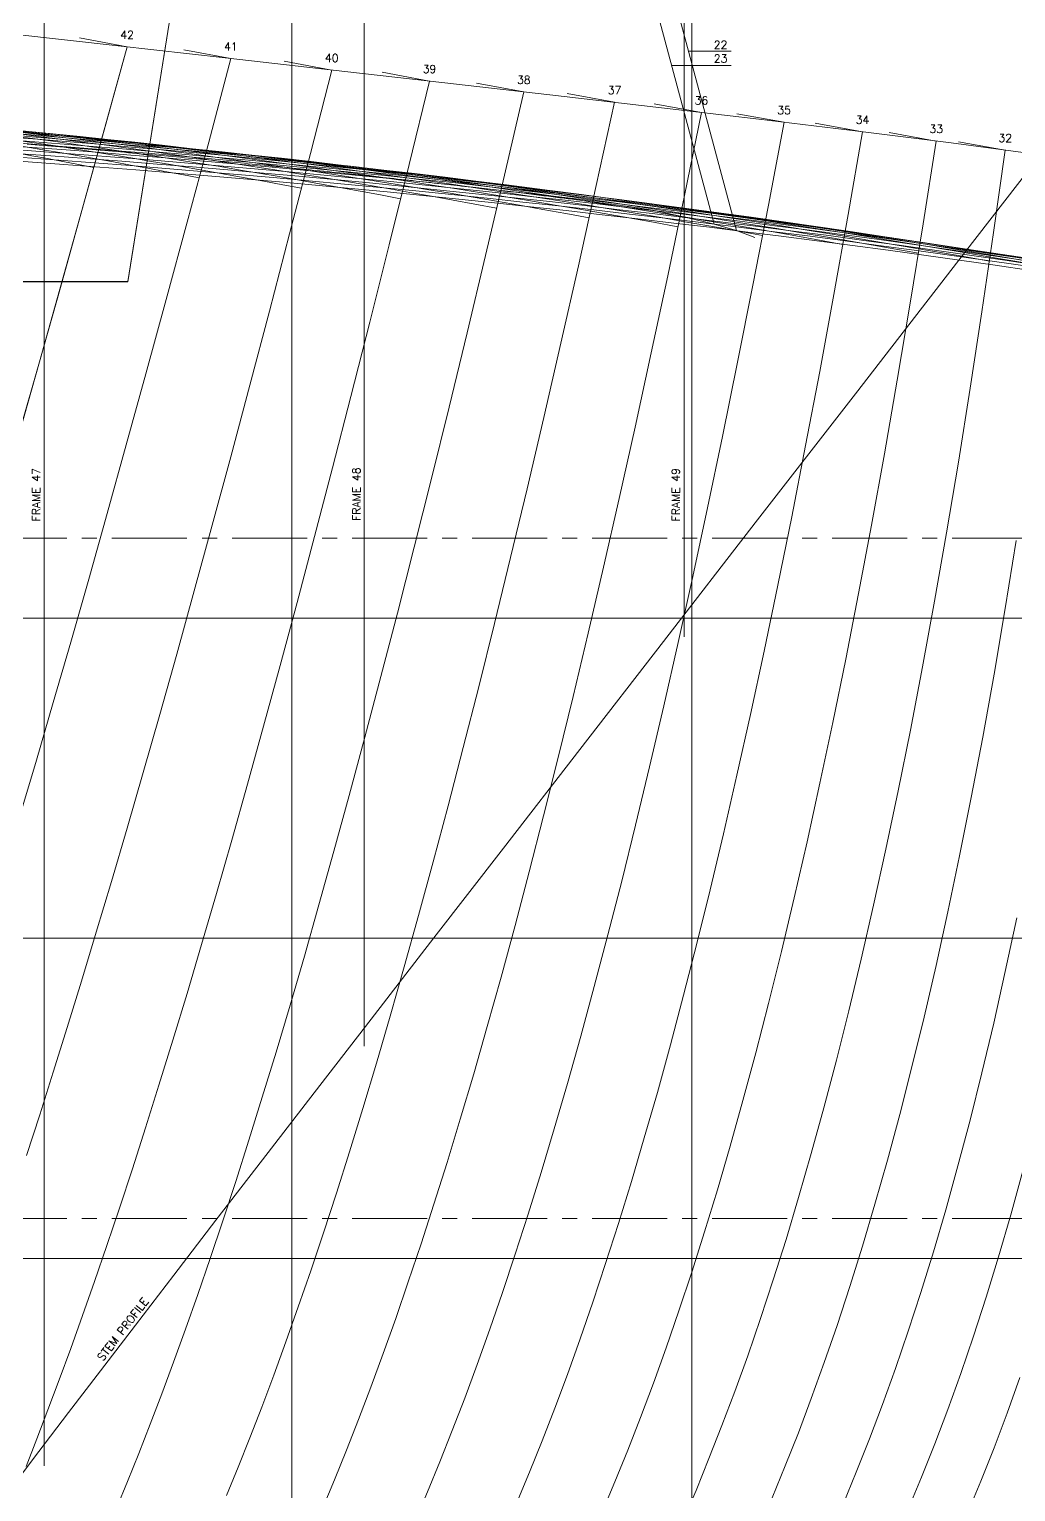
# Model space of a CAD drawing. Extents: x -3086 to 3308, y -97 to 4301.
# Drawn here: x 1172 to 2405, y 1359 to 3186 of the extents above; entities that cross this region are included whole.
import ezdxf
from ezdxf.enums import TextEntityAlignment as Align

# ---------------------------------------------------------------- set-up
doc = ezdxf.new("R2010")
doc.units = 0
doc.header["$LTSCALE"] = 3
doc.header["$MEASUREMENT"] = 0
doc.linetypes.add('CENTER', pattern=[50, 31.25, -6.25, 6.25, -6.25])
for name, color, linetype in [('22', 7, 'CONTINUOUS'), ('23', 7, 'CONTINUOUS'), ('24', 7, 'CONTINUOUS'), ('25', 7, 'CONTINUOUS'), ('26', 7, 'CONTINUOUS'), ('27', 7, 'CONTINUOUS'), ('28', 7, 'CONTINUOUS'), ('29', 7, 'CONTINUOUS'), ('30', 7, 'CONTINUOUS'), ('31', 7, 'CONTINUOUS'), ('32', 7, 'CONTINUOUS'), ('33', 7, 'CONTINUOUS'), ('34', 7, 'CONTINUOUS'), ('35', 7, 'CONTINUOUS'), ('36', 7, 'CONTINUOUS'), ('37', 7, 'CONTINUOUS'), ('38', 7, 'CONTINUOUS'), ('39', 7, 'CONTINUOUS'), ('40', 7, 'CONTINUOUS'), ('41', 7, 'CONTINUOUS'), ('42', 7, 'CONTINUOUS'), ('7', 7, 'CONTINUOUS'), ('CENTER', 1, 'CENTER'), ('P1', 1, 'CONTINUOUS'), ('P3', 7, 'CONTINUOUS'), ('P5', 3, 'CONTINUOUS')]:
    doc.layers.add(name, color=color, linetype=linetype)
doc.styles.get("Standard").update_dxf_attribs({"font": 'SIMPLEX'})

msp = doc.modelspace()

# ---------------------------------------------------------------- linework, layer by layer
at = {"layer": '22', "lineweight": 0}
msp.add_line((2056, 2934.1, -11450), (1982.1, 3209.7, -11450), dxfattribs=at)
msp.add_arc((0, -13657.5, -11450), 16718.5, 80.11896, 90, dxfattribs=at)
at = {"layer": '23', "lineweight": 0}
msp.add_line((2028, 2942.2, -11050), (1955.5, 3212.6, -11050), dxfattribs=at)
msp.add_arc((0, -13606.6, -11050), 16672.6, 80.14541, 90, dxfattribs=at)
at = {"layer": '24', "lineweight": 0}
msp.add_arc((0, -13464.4, -10650), 16535.4, 80.14491, 90, dxfattribs=at)
at = {"layer": '25', "lineweight": 0}
msp.add_arc((0, -13299.2, -10250), 16375.2, 80.15793, 90, dxfattribs=at)
at = {"layer": '26', "lineweight": 0}
msp.add_arc((0, -13043.7, -9850), 16124.7, 80.14366, 90, dxfattribs=at)
at = {"layer": '27', "lineweight": 0}
msp.add_arc((0, -12701.2, -9450), 15787.2, 80.10172, 90, dxfattribs=at)
at = {"layer": '28', "lineweight": 0, "elevation": -9050}
msp.add_lwpolyline([(2410.2, 1501.4), (2394.2, 1456.6), (2377.8, 1413.4), (2361.3, 1371.8), (2344.6, 1331.7)], dxfattribs=at)
at = {"layer": '28', "lineweight": 0}
msp.add_polyline3d([(1960, 2958, -10281), (1958.9, 2958.2, -10271.4), (1957.8, 2958.4, -10262), (1956.7, 2958.6, -10252.9), (1955.5, 2958.8, -10244), (1954.4, 2959, -10235.2), (1953.2, 2959.2, -10226.7), (1952, 2959.4, -10218.4), (1950.8, 2959.6, -10210.3), (1949.6, 2959.8, -10202.4), (1948.3, 2960, -10194.7), (1947.1, 2960.3, -10187.2), (1945.8, 2960.5, -10179.8), (1944.5, 2960.7, -10172.7), (1943.2, 2960.9, -10165.7), (1941.8, 2961.1, -10158.8), (1940.5, 2961.3, -10152.2), (1939.1, 2961.5, -10145.7), (1937.7, 2961.7, -10139.3), (1936.3, 2961.9, -10133.1), (1934.9, 2962.2, -10127.1), (1933.4, 2962.4, -10121.2), (1931.9, 2962.6, -10115.4), (1930.4, 2962.8, -10109.7), (1928.9, 2963, -10104.2), (1927.4, 2963.2, -10098.8), (1925.8, 2963.5, -10093.6), (1924.2, 2963.7, -10088.4), (1922.6, 2963.9, -10083.3), (1921, 2964.1, -10078.4), (1919.3, 2964.4, -10073.6), (1917.7, 2964.6, -10068.8), (1916, 2964.8, -10064.1), (1914.3, 2965.1, -10059.6), (1912.5, 2965.3, -10055.1), (1910.8, 2965.6, -10050.7), (1909, 2965.8, -10046.4), (1907.2, 2966, -10042.1), (1905.3, 2966.3, -10037.9), (1903.5, 2966.5, -10033.7), (1901.6, 2966.8, -10029.7), (1899.7, 2967, -10025.6), (1897.7, 2967.3, -10021.6), (1895.8, 2967.5, -10017.7), (1893.8, 2967.8, -10013.8), (1891.8, 2968.1, -10009.9), (1889.7, 2968.3, -10006.1), (1887.7, 2968.6, -10002.3), (1885.6, 2968.9, -9998.5), (1883.4, 2969.2, -9994.7), (1881.3, 2969.4, -9990.9), (1879.1, 2969.7, -9987.1), (1876.9, 2970, -9983.4), (1874.7, 2970.3, -9979.6), (1872.4, 2970.6, -9975.9), (1870.1, 2970.9, -9972.1), (1867.8, 2971.2, -9968.4), (1865.5, 2971.5, -9964.7), (1863.1, 2971.8, -9960.9), (1860.7, 2972.1, -9957.2), (1858.3, 2972.4, -9953.5), (1855.8, 2972.7, -9949.7), (1853.3, 2973, -9946), (1850.8, 2973.3, -9942.3), (1848.2, 2973.7, -9938.6), (1845.6, 2974, -9934.9), (1843, 2974.3, -9931.1), (1840.4, 2974.6, -9927.4), (1837.7, 2975, -9923.7), (1834.9, 2975.3, -9920), (1832.2, 2975.7, -9916.2), (1829.4, 2976, -9912.5), (1826.6, 2976.4, -9908.8), (1823.7, 2976.7, -9905), (1820.8, 2977.1, -9901.3), (1817.9, 2977.4, -9897.6), (1814.9, 2977.8, -9893.8), (1811.9, 2978.2, -9890.1), (1808.9, 2978.5, -9886.3), (1805.8, 2978.9, -9882.6), (1802.7, 2979.3, -9878.8), (1799.6, 2979.7, -9875), (1796.4, 2980, -9871.2), (1793.2, 2980.4, -9867.5), (1789.9, 2980.8, -9863.7), (1786.6, 2981.2, -9859.9), (1783.3, 2981.6, -9856.1), (1779.9, 2982, -9852.2), (1776.5, 2982.4, -9848.4), (1773.1, 2982.8, -9844.6), (1769.6, 2983.2, -9840.7), (1766, 2983.6, -9836.9), (1762.5, 2984.1, -9833), (1758.9, 2984.5, -9829.1), (1755.2, 2984.9, -9825.2), (1751.5, 2985.3, -9821.3), (1747.8, 2985.8, -9817.4), (1744, 2986.2, -9813.5), (1740.2, 2986.6, -9809.5), (1736.3, 2987.1, -9805.6), (1732.4, 2987.5, -9801.6), (1728.5, 2988, -9797.6), (1724.5, 2988.4, -9793.6), (1720.4, 2988.9, -9789.6), (1716.4, 2989.4, -9785.6), (1712.3, 2989.8, -9781.5), (1708.1, 2990.3, -9777.5), (1703.9, 2990.8, -9773.4), (1699.7, 2991.2, -9769.4), (1695.4, 2991.7, -9765.3), (1691.1, 2992.2, -9761.2), (1686.8, 2992.7, -9757.1), (1682.4, 2993.2, -9753), (1678, 2993.6, -9748.9), (1673.6, 2994.1, -9744.8), (1669.1, 2994.6, -9740.7), (1664.6, 2995.1, -9736.6), (1660.1, 2995.6, -9732.4), (1655.6, 2996.1, -9728.3), (1651, 2996.6, -9724.2), (1646.4, 2997.1, -9720.1), (1641.8, 2997.6, -9715.9), (1637.1, 2998.1, -9711.8), (1632.4, 2998.6, -9707.7), (1627.7, 2999.1, -9703.6), (1623, 2999.6, -9699.4), (1618.3, 3000.1, -9695.3), (1613.5, 3000.7, -9691.2), (1608.7, 3001.2, -9687.1), (1603.9, 3001.7, -9683), (1599.1, 3002.2, -9678.9), (1594.3, 3002.7, -9674.8), (1589.4, 3003.2, -9670.8), (1584.6, 3003.7, -9666.7), (1579.7, 3004.2, -9662.6), (1574.8, 3004.7, -9658.6), (1569.9, 3005.3, -9654.5), (1565, 3005.8, -9650.5), (1560.1, 3006.3, -9646.5), (1555.1, 3006.8, -9642.5), (1550.2, 3007.3, -9638.5), (1545.2, 3007.8, -9634.5), (1540.3, 3008.3, -9630.6), (1535.3, 3008.8, -9626.6), (1530.3, 3009.3, -9622.7), (1525.4, 3009.8, -9618.8), (1520.4, 3010.3, -9614.9), (1515.4, 3010.8, -9611), (1510.4, 3011.3, -9607.2), (1505.4, 3011.8, -9603.4), (1500.5, 3012.3, -9599.6), (1495.5, 3012.8, -9595.8), (1490.5, 3013.3, -9592), (1485.5, 3013.8, -9588.3), (1480.6, 3014.3, -9584.6), (1475.6, 3014.8, -9580.9), (1470.6, 3015.3, -9577.2), (1465.6, 3015.8, -9573.5), (1460.7, 3016.3, -9569.9), (1455.7, 3016.8, -9566.3), (1450.7, 3017.2, -9562.7), (1445.7, 3017.7, -9559.1), (1440.8, 3018.2, -9555.5), (1435.8, 3018.7, -9552), (1430.8, 3019.2, -9548.5), (1425.8, 3019.6, -9545), (1420.9, 3020.1, -9541.5), (1415.9, 3020.6, -9538.1), (1410.9, 3021.1, -9534.6), (1405.9, 3021.5, -9531.2), (1401, 3022, -9527.8), (1396, 3022.5, -9524.4), (1391, 3022.9, -9521.1), (1386, 3023.4, -9517.7), (1381, 3023.9, -9514.4), (1376, 3024.3, -9511.1), (1371.1, 3024.8, -9507.8), (1366.1, 3025.2, -9504.5), (1361.1, 3025.7, -9501.3), (1356.1, 3026.2, -9498.1), (1351.1, 3026.6, -9494.8), (1346.1, 3027.1, -9491.6), (1341.1, 3027.5, -9488.5), (1336.1, 3028, -9485.3), (1331.1, 3028.4, -9482.1), (1326.1, 3028.9, -9479), (1321.1, 3029.3, -9475.9), (1316.1, 3029.8, -9472.8), (1311.1, 3030.2, -9469.7), (1306, 3030.7, -9466.6), (1301, 3031.1, -9463.6), (1296, 3031.5, -9460.6), (1291, 3032, -9457.5), (1285.9, 3032.4, -9454.5), (1280.9, 3032.9, -9451.5), (1275.9, 3033.3, -9448.6), (1270.8, 3033.8, -9445.6), (1265.8, 3034.2, -9442.7), (1260.7, 3034.6, -9439.7), (1255.7, 3035.1, -9436.8), (1250.6, 3035.5, -9433.9), (1245.5, 3035.9, -9431), (1240.5, 3036.4, -9428.1), (1235.4, 3036.8, -9425.3), (1230.3, 3037.2, -9422.4), (1225.2, 3037.7, -9419.6), (1220.1, 3038.1, -9416.8), (1215.1, 3038.5, -9414), (1210, 3039, -9411.2), (1204.9, 3039.4, -9408.4), (1199.8, 3039.8, -9405.6), (1194.7, 3040.2, -9402.9), (1189.6, 3040.7, -9400.2), (1184.5, 3041.1, -9397.4), (1179.4, 3041.5, -9394.7), (1174.3, 3041.9, -9392), (1169.2, 3042.3, -9389.4)], dxfattribs=at)
msp.add_arc((0, -12338.3, -9050), 15428.3, 80.07278, 90, dxfattribs=at)
at = {"layer": '29', "lineweight": 0, "elevation": -8650}
msp.add_lwpolyline([(2413.6, 1759.4), (2398.6, 1704.7), (2383.3, 1652.1), (2367.8, 1601.5), (2352.1, 1553), (2336.2, 1506.3), (2320, 1461.4), (2303.7, 1418.3), (2287.2, 1376.7), (2270.6, 1336.7)], dxfattribs=at)
at = {"layer": '29', "lineweight": 0}
msp.add_arc((0, -11891.1, -8650), 14986.1, 80.01482, 90, dxfattribs=at)
at = {"layer": '30', "lineweight": 0, "elevation": -8250}
msp.add_lwpolyline([(2406.1, 2075.4), (2391.9, 2008.4), (2377.4, 1943.9), (2362.7, 1882.1), (2347.8, 1822.6), (2332.7, 1765.6), (2317.4, 1710.8), (2302, 1658.2), (2286.3, 1607.6), (2270.5, 1559.1), (2254.5, 1512.5), (2238.3, 1467.7), (2222, 1424.6), (2205.6, 1383.1), (2189.1, 1343.2)], dxfattribs=at)
at = {"layer": '30', "lineweight": 0}
msp.add_arc((0, -11427.3, -8250), 14526.3, 79.97024, 90, dxfattribs=at)
at = {"layer": '31', "lineweight": 0, "elevation": -7850}
msp.add_lwpolyline([(2405.6, 2547.1), (2391.8, 2462), (2377.8, 2380.1), (2363.7, 2301.4), (2349.3, 2225.7), (2334.8, 2152.9), (2320.1, 2083), (2305.3, 2015.8), (2290.3, 1951.3), (2275.2, 1889.3), (2259.9, 1829.9), (2244.5, 1772.8), (2228.9, 1718), (2213.3, 1665.4), (2197.5, 1614.9), (2181.6, 1566.4), (2165.5, 1519.9), (2149.4, 1475.2), (2133.2, 1432.2), (2116.9, 1390.8), (2100.5, 1351.1)], dxfattribs=at)
at = {"layer": '31', "lineweight": 0}
msp.add_arc((0, -10949.4, -7850), 14052.4, 79.94117, 90, dxfattribs=at)
at = {"layer": '32', "lineweight": 0}
msp.add_line((2391.8, 3034.8, -7450), (2333.2, 3045.2, -7450), dxfattribs=at)
at = {"layer": '32', "lineweight": 0, "elevation": -7450}
msp.add_lwpolyline([(2391.8, 3034.8), (2377.3, 2931.9), (2362.7, 2832.7), (2348, 2737.1), (2333.2, 2645), (2318.3, 2556.4), (2303.3, 2471.1), (2288.3, 2389), (2273.2, 2310.1), (2258, 2234.3), (2242.7, 2161.4), (2227.3, 2091.3), (2211.9, 2024.1), (2196.4, 1959.5), (2180.8, 1897.6), (2165.1, 1838.1), (2149.4, 1781), (2133.6, 1726.3), (2117.8, 1673.7), (2101.9, 1623.3), (2085.9, 1575), (2069.9, 1528.5), (2053.8, 1483.9), (2037.7, 1441.1), (2021.5, 1399.9), (2005.3, 1360.3), (1989, 1322.2)], dxfattribs=at)
at = {"layer": '32', "lineweight": 0}
msp.add_arc((0, -10331.3, -7450), 13438.3, 79.8334, 90, dxfattribs=at)
at = {"layer": '33', "lineweight": 0}
msp.add_line((2305.6, 3046.1, -7050), (2246.8, 3056.6, -7050), dxfattribs=at)
at = {"layer": '33', "lineweight": 0, "elevation": -7050}
msp.add_lwpolyline([(2305.6, 3046.1), (2289.3, 2942.8), (2273.1, 2843.3), (2256.9, 2747.4), (2240.8, 2655.1), (2224.6, 2566.3), (2208.5, 2480.8), (2192.4, 2398.6), (2176.3, 2319.5), (2160.2, 2243.6), (2144.1, 2170.6), (2128.1, 2100.5), (2112, 2033.3), (2096, 1968.7), (2080, 1906.8), (2064, 1847.3), (2048, 1790.3), (2032, 1735.6), (2016, 1683.2), (2000, 1632.9), (1984, 1584.7), (1968, 1538.4), (1952, 1494), (1936, 1451.3), (1920, 1410.3), (1904, 1370.9), (1888, 1333)], dxfattribs=at)
at = {"layer": '33', "lineweight": 0}
msp.add_arc((0, -9770.2, -7050), 12880.2, 79.78904, 90, dxfattribs=at)
at = {"layer": '34', "lineweight": 0}
msp.add_line((2213.4, 3057.6, -6650), (2154.1, 3068.2, -6650), dxfattribs=at)
at = {"layer": '34', "lineweight": 0, "elevation": -6650}
msp.add_lwpolyline([(2213.4, 3057.6), (2195.4, 2954.1), (2177.6, 2854.3), (2159.9, 2758.3), (2142.3, 2665.8), (2124.9, 2576.7), (2107.6, 2491.1), (2090.5, 2408.8), (2073.4, 2329.7), (2056.5, 2253.6), (2039.7, 2180.6), (2022.9, 2110.6), (2006.3, 2043.3), (1989.8, 1978.8), (1973.4, 1916.9), (1957, 1857.5), (1940.7, 1800.6), (1924.5, 1746), (1908.4, 1693.7), (1892.3, 1643.6), (1876.3, 1595.5), (1860.4, 1549.4), (1844.5, 1505.2), (1828.7, 1462.8), (1812.9, 1422), (1797.2, 1382.8), (1781.5, 1345.2)], dxfattribs=at)
at = {"layer": '34', "lineweight": 0}
msp.add_arc((0, -9143.8, -6650), 12257.8, 79.71398, 90, dxfattribs=at)
at = {"layer": '35', "lineweight": 0}
msp.add_line((2115.4, 3069.6, -6250), (2056.5, 3080.2, -6250), dxfattribs=at)
at = {"layer": '35', "lineweight": 0, "elevation": -6250}
msp.add_lwpolyline([(2115.4, 3069.6), (2095.8, 2965.8), (2076.4, 2865.8), (2057.2, 2769.6), (2038.3, 2676.9), (2019.7, 2587.8), (2001.3, 2502), (1983.1, 2419.7), (1965.1, 2340.5), (1947.3, 2264.4), (1929.7, 2191.4), (1912.4, 2121.4), (1895.2, 2054.2), (1878.2, 1989.7), (1861.3, 1927.9), (1844.6, 1868.7), (1828.1, 1811.9), (1811.7, 1757.5), (1795.5, 1705.3), (1779.4, 1655.4), (1763.4, 1607.5), (1747.6, 1561.6), (1731.8, 1517.6), (1716.2, 1475.4), (1700.6, 1434.9), (1685.1, 1396), (1669.8, 1358.6), (1654.5, 1322.7)], dxfattribs=at)
at = {"layer": '35', "lineweight": 0}
msp.add_arc((0, -8516.4, -6250), 11633.4, 79.65798, 90, dxfattribs=at)
at = {"layer": '36', "lineweight": 0}
msp.add_line((2012.1, 3081.8, -5850), (1953.1, 3092.5, -5850), dxfattribs=at)
at = {"layer": '36', "lineweight": 0, "elevation": -5850}
msp.add_lwpolyline([(2012.1, 3081.8), (1990.8, 2977.9), (1969.9, 2877.7), (1949.3, 2781.4), (1929.1, 2688.6), (1909.3, 2599.4), (1889.7, 2513.6), (1870.6, 2431.2), (1851.7, 2352), (1833.1, 2276), (1814.8, 2203), (1796.8, 2133), (1779.1, 2065.9), (1761.6, 2001.6), (1744.4, 1939.9), (1727.4, 1880.8), (1710.7, 1824.2), (1694.1, 1769.9), (1677.8, 1718), (1661.7, 1668.2), (1645.7, 1620.6), (1630, 1574.9), (1614.4, 1531.2), (1598.9, 1489.3), (1583.6, 1449), (1568.5, 1410.4), (1553.4, 1373.4), (1538.5, 1337.7)], dxfattribs=at)
at = {"layer": '36', "lineweight": 0}
msp.add_arc((0, -7829.7, -5850), 10949.7, 79.56782, 90, dxfattribs=at)
at = {"layer": '37', "lineweight": 0}
msp.add_line((1903.5, 3094.5, -5450), (1844.2, 3105.4, -5450), dxfattribs=at)
at = {"layer": '37', "lineweight": 0, "elevation": -5450}
msp.add_lwpolyline([(1903.5, 3094.5), (1880.7, 2990.4), (1858.4, 2890.1), (1836.5, 2793.7), (1815.1, 2700.8), (1794.1, 2611.6), (1773.5, 2525.8), (1753.4, 2443.4), (1733.7, 2364.2), (1714.3, 2288.3), (1695.4, 2215.4), (1676.8, 2145.5), (1658.6, 2078.5), (1640.7, 2014.3), (1623.1, 1952.7), (1605.8, 1893.8), (1588.9, 1837.4), (1572.2, 1783.4), (1555.8, 1731.6), (1539.7, 1682.1), (1523.8, 1634.7), (1508.1, 1589.4), (1492.7, 1545.9), (1477.5, 1504.3), (1462.5, 1464.4), (1447.6, 1426.1), (1433, 1389.3), (1418.5, 1354)], dxfattribs=at)
at = {"layer": '37', "lineweight": 0}
msp.add_arc((0, -7088.7, -5450), 10211.7, 79.43849, 90, dxfattribs=at)
at = {"layer": '38', "lineweight": 0}
msp.add_line((1790.1, 3107.5, -5050), (1730.9, 3118.5, -5050), dxfattribs=at)
at = {"layer": '38', "lineweight": 0, "elevation": -5050}
msp.add_lwpolyline([(1790.1, 3107.5), (1765.9, 3003.3), (1742.2, 2903), (1719.1, 2806.5), (1696.6, 2713.6), (1674.5, 2624.4), (1653, 2538.6), (1632, 2456.2), (1611.5, 2377.1), (1591.5, 2301.3), (1571.9, 2228.5), (1552.8, 2158.7), (1534, 2091.9), (1515.8, 2027.8), (1497.9, 1966.5), (1480.4, 1907.8), (1463.2, 1851.6), (1446.4, 1797.8), (1430, 1746.3), (1413.9, 1697.1), (1398, 1650), (1382.5, 1604.9), (1367.3, 1561.7), (1352.3, 1520.4), (1337.6, 1480.8), (1323.1, 1442.9), (1308.9, 1406.5), (1294.8, 1371.5), (1280.9, 1337.9)], dxfattribs=at)
at = {"layer": '38', "lineweight": 0}
msp.add_arc((0, -6358.5, -5050), 9484.5, 79.32963, 90, dxfattribs=at)
at = {"layer": '39', "lineweight": 0}
msp.add_line((1672.2, 3121, -4650), (1613.2, 3132.1, -4650), dxfattribs=at)
at = {"layer": '39', "lineweight": 0, "elevation": -4650}
msp.add_lwpolyline([(1672.2, 3121), (1646.7, 3016.7), (1621.8, 2916.4), (1597.6, 2819.8), (1574, 2727), (1551, 2637.7), (1528.6, 2552), (1506.8, 2469.7), (1485.6, 2390.8), (1464.9, 2315), (1444.8, 2242.4), (1425.1, 2172.8), (1406, 2106.1), (1387.3, 2042.2), (1369.2, 1981.1), (1351.4, 1922.6), (1334.1, 1866.7), (1317.3, 1813.1), (1300.8, 1762), (1284.7, 1713), (1269, 1666.2), (1253.6, 1621.4), (1238.6, 1578.6), (1223.9, 1537.6), (1209.5, 1498.4), (1195.3, 1460.8), (1181.5, 1424.8), (1167.9, 1390.2)], dxfattribs=at)
at = {"layer": '39', "lineweight": 0}
msp.add_arc((0, -5583.4, -4650), 8712.4, 79.17619, 90, dxfattribs=at)
at = {"layer": '40', "lineweight": 0}
msp.add_line((1550, 3134.8, -4250), (1490.6, 3146, -4250), dxfattribs=at)
at = {"layer": '40', "lineweight": 0, "elevation": -4250}
msp.add_lwpolyline([(1550, 3134.8), (1523.3, 3030.5), (1497.4, 2930.2), (1472.2, 2833.6), (1447.6, 2740.9), (1423.8, 2651.7), (1400.6, 2566.1), (1378.1, 2483.9), (1356.2, 2405.1), (1335, 2329.5), (1314.3, 2257), (1294.2, 2187.6), (1274.7, 2121.1), (1255.7, 2057.5), (1237.3, 1996.6), (1219.4, 1938.4), (1202, 1882.7), (1185, 1829.5), (1168.5, 1778.6)], dxfattribs=at)
at = {"layer": '40', "lineweight": 0}
msp.add_arc((0, -4879.7, -4250), 8010.7, 79.11982, 90, dxfattribs=at)
at = {"layer": '41', "lineweight": 0}
msp.add_line((1423.9, 3149, -3850), (1365.1, 3160.2, -3850), dxfattribs=at)
at = {"layer": '41', "lineweight": 0, "elevation": -3850}
msp.add_lwpolyline([(1423.9, 3149), (1396.2, 3044.8), (1369.3, 2944.5), (1343.2, 2848), (1317.8, 2755.3), (1293.2, 2666.3), (1269.3, 2580.8), (1246.2, 2498.7), (1223.7, 2420.1), (1201.9, 2344.7), (1180.8, 2272.4), (1160.3, 2203.2)], dxfattribs=at)
at = {"layer": '41', "lineweight": 0}
msp.add_arc((0, -4136.4, -3850), 7269.4, 79.02312, 90, dxfattribs=at)
at = {"layer": '42', "lineweight": 0}
msp.add_line((1294.2, 3163.7, -3450), (1234.9, 3175.1, -3450), dxfattribs=at)
at = {"layer": '42', "lineweight": 0, "elevation": -3450}
msp.add_lwpolyline([(1294.2, 3163.7), (1265.6, 3059.5), (1237.8, 2959.2), (1210.9, 2862.9), (1184.8, 2770.3), (1159.5, 2681.4)], dxfattribs=at)
at = {"layer": '42', "lineweight": 0}
msp.add_arc((0, -3357.5, -3450), 6492.5, 78.87516, 90, dxfattribs=at)
at = {"layer": '7', "color": 7, "lineweight": 0}
for points in [[(1152.5, 3179.6, -3024.1), (1283.1, 3164.9, -3416.2), (1416.6, 3149.9, -3827.3), (1551.9, 3134.6, -4256.1), (1687.6, 3119.2, -4701.6), (1822.5, 3103.8, -5162.5), (1955, 3088.5, -5637.5), (2083.8, 3073.3, -6125.4), (2207.4, 3058.4, -6624.8), (2324.3, 3043.7, -7134.4), (2433.1, 3029.3, -7652.7), (2532.4, 3015.2, -8178.3), (2620.8, 3001.5, -8709.8), (2697.2, 2988.2, -9245.7), (2760.8, 2975.4, -9784.6), (2811.2, 2963, -10325), (2848, 2951.2, -10865.4), (2870.7, 2940, -11404.3), (2879.5, 2929.4, -11940.2), (2874.3, 2919.5, -12471.7), (2856.1, 2910.2, -12997.3), (2826.4, 2901.6, -13515.6)], [(1294.2, 3163.7, -3450), (1237.8, 2959.2, -3450), (1184.8, 2770.3, -3450), (1135, 2596.1, -3450)]]:
    msp.add_polyline3d(points, dxfattribs=at)
at = {"layer": 'CENTER', "color": 5, "lineweight": 0}
for p, q in [((3169.1, 2550, -10650), (-2987.4, 2550, -10650)), ((3169.1, 1700, -10650), (-2987.4, 1700, -10650))]:
    msp.add_line(p, q, dxfattribs=at)
at = {"layer": 'CENTER', "linetype": 'Continuous', "lineweight": 0}
for p, q in [((0, 2450), (2982.3, 2450)), ((0, 2050), (2982.3, 2050)), ((0, 1650), (2982.3, 1650))]:
    msp.add_line(p, q, dxfattribs=at)
at = {"layer": 'P1', "lineweight": 0}
for p, q in [((1500, 0, -10650), (1500, 4224.4, -10650)), ((2000, 0, -10650), (2000, 4224.4, -10650)), ((1990.6, 3304.6, 78.5), (1990.6, 2426.6, 78.5)), ((1590.6, 3272.5, 78.5), (1590.6, 1915.4, 78.5)), ((1190.6, 3256.3, 78.5), (1190.6, 1391, 78.5)), ((1995.9, 3158.4, -11450), (2049.2, 3158.4, -11450)), ((1974.9, 3140.5, -11050), (2049.2, 3140.5, -11050))]:
    msp.add_line(p, q, dxfattribs=at)
at = {"layer": 'P3', "color": 7, "lineweight": 0, "extrusion": (2.44079e-30, -1, 0)}
msp.add_line((1361.7, 3286.9, -15617.1), (1295, 2870, -15614.9), dxfattribs=at)
at = {"layer": 'P3', "lineweight": 0}
for p, q in [((1360.9, 3282.1, -15850), (1295, 2870.5, -15850)), ((1359.6, 3273.8, -16250), (1295, 2870, -16250)), ((1358.2, 3264.9, -16650), (1295, 2870, -16650)), ((1356.6, 3255.2, -17050), (1295, 2870, -17050)), ((1355, 3244.9, -17450), (1295, 2870, -17450)), ((1295, 2870.5, -15850), (750, 2870.5, -15850)), ((1295, 2870, -16250), (750, 2870, -16250)), ((1295, 2870, -16650), (750, 2870, -16650)), ((1295, 2870, -17050), (750, 2870, -17050)), ((1295, 2870, -17450), (750, 2870, -17450))]:
    msp.add_line(p, q, dxfattribs=at)
at = {"layer": 'P3', "lineweight": 0, "extrusion": (0, 1, 0)}
msp.add_line((1295, 2870, -15614.9), (1295, 2870, -17147.5), dxfattribs=at)
at = {"layer": 'P3', "color": 7, "lineweight": 0, "extrusion": (0, 1, 0)}
msp.add_arc((-675, -15613.3, 2870), 620, 89.9448, 180.1441, dxfattribs=at)
at = {"layer": 'P5', "color": 3, "lineweight": 0}
msp.add_polyline3d([(2649.5, 3305, 75.2), (2489.2, 3097.7, 68.6), (2340.9, 2906.4, 62.7), (2204.5, 2730.4, 57.3), (2079.3, 2568.9, 52.3), (1964.6, 2421, 47.8), (1859.9, 2285.8, 43.6), (1764.5, 2162.7, 39.9), (1677.8, 2050.6, 36.4), (1599.2, 1949, 33.3), (1528, 1856.8, 30.5), (1463.5, 1773.3, 28), (1405.3, 1697.7, 25.7), (1352.5, 1629.1, 23.6), (1304.7, 1566.7, 21.7), (1261.1, 1509.8, 20), (1221.1, 1457.4, 18.4), (1184.1, 1408.8, 16.9), (1149.6, 1363.3, 15.6)], dxfattribs=at)
at = {"layer": 'P5', "color": 7, "lineweight": 0}
msp.add_polyline3d([(2079, 2925.4, -11850), (2079, 2925.4, -11850), (2056, 2934.1, -11450), (2028, 2942.2, -11050), (1995, 2950.2, -10650), (1957, 2958.6, -10250)], dxfattribs=at)

# ---------------------------------------------------------------- texts
at = {"layer": 'P5', "lineweight": 0}
for s, p in [('42', (1294.2, 3173.7, -3450)), ('41', (1423.9, 3159, -3850)), ('40', (1550, 3144.8, -4250)), ('39', (1672.2, 3131)), ('38', (1790.1, 3117.5, -5050)), ('37', (1903.5, 3104.5, -5450)), ('36', (2012.1, 3091.8, -5850)), ('35', (2115.4, 3079.6, -6250)), ('34', (2213.4, 3067.6, -6650)), ('33', (2305.6, 3056.1, -7050)), ('32', (2391.8, 3044.8, -7450))]:
    msp.add_text(s, height=10, dxfattribs=at).set_placement(p, align=Align.CENTER)
for s, p in [('22', (2027.4, 3161.3, -10650)), ('23', (2027.4, 3144.2, -10650))]:
    msp.add_text(s, height=10, dxfattribs=at).set_placement(p)
for s, rotation, p in [('FRAME 47', 90, (1185.4, 2570.7, -10650)), ('FRAME 48', 90, (1585.8, 2571.4, -10650)), ('FRAME 49', 90, (1984.9, 2570.7, -10650)), ('STEM PROFILE', 52.5053, (1264.1, 1520.9, -10650))]:
    msp.add_text(s, height=10, rotation=rotation, dxfattribs=at).set_placement(p)

doc.saveas('drawing.dxf')
